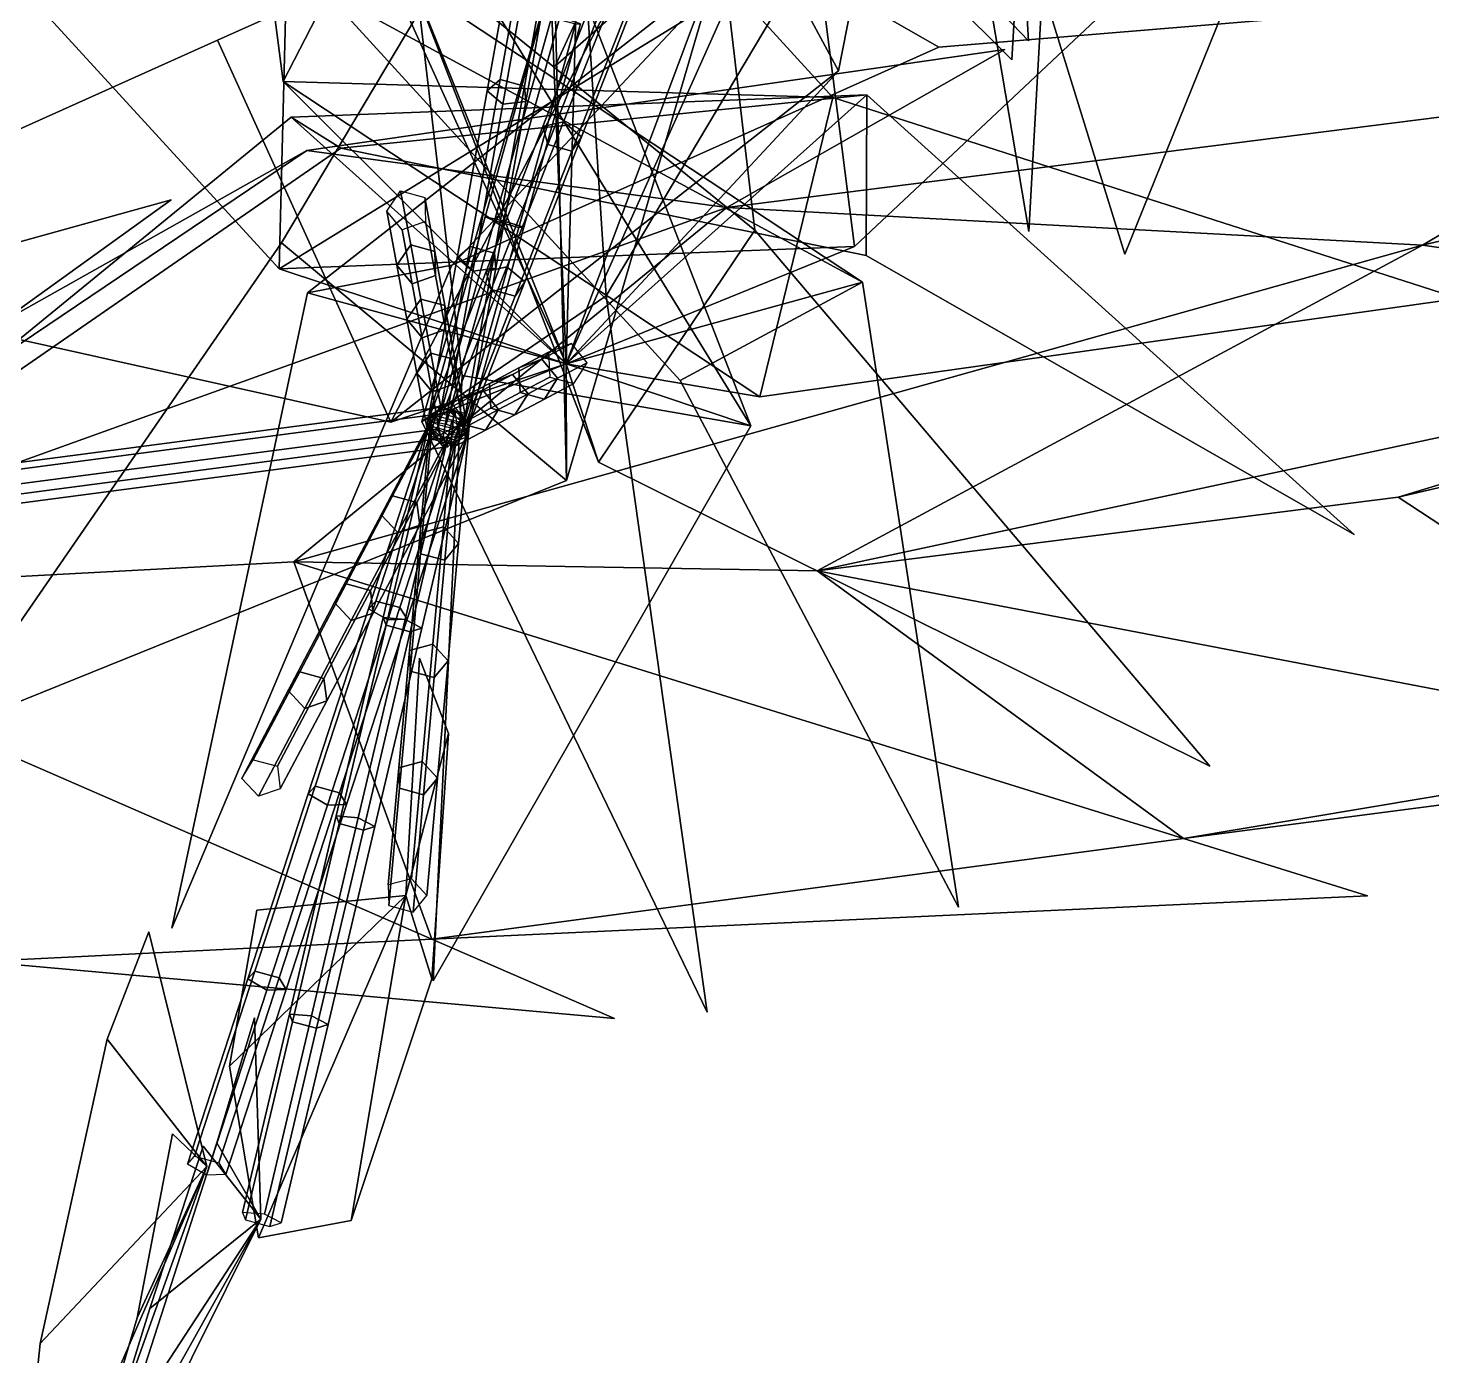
# Model space of a CAD drawing. Header units: metres. Extents: x -317 to 277, y -489 to 236.
# Drawn here: x 184.6 to 236.7, y -73 to -23.7 of the extents above; entities that cross this region are included whole.
import ezdxf

# ---------------------------------------------------------------- set-up
doc = ezdxf.new("R2010")
doc.units = ezdxf.units.M

msp = doc.modelspace()

# ---------------------------------------------------------------- linework, layer by layer
at = {"layer": 'Newplan_1Pdcel', "color": 3}
for points in [[(201.6718, -26.07652, 459.3385), (202.7849, -19.8846, 454.6295), (203.2685, -19.4673, 455.2925), (202.1554, -25.6591, 460.0015)], [(202.1554, -25.6591, 460.0015), (203.2685, -19.4673, 455.2925), (204.1659, -19.711, 455.1841), (203.0528, -25.9029, 459.8931)], [(203.0528, -25.9029, 459.8931), (204.1659, -19.711, 455.1841), (204.2154, -20.2732, 454.4566), (203.1023, -26.4651, 459.1656)], [(202.2537, -26.5717, 458.8248), (203.3668, -20.3798, 454.1158), (202.7849, -19.8846, 454.6295), (201.6718, -26.07652, 459.3385)], [(203.1023, -26.4651, 459.1656), (204.2154, -20.2732, 454.4566), (203.3668, -20.3798, 454.1158), (202.2537, -26.5717, 458.8248)], [(204.5079, -27.2241, 478.9514), (206.6128, -21.8452, 484.2797), (205.8451, -22.01818, 484.7576), (203.7402, -27.397, 479.4293)], [(205.1707, -27.7856, 479.2565), (207.2756, -22.4067, 484.5848), (206.6128, -21.8452, 484.2797), (204.5079, -27.2241, 478.9514)], [(203.7402, -27.397, 479.4293), (205.8451, -22.01818, 484.7576), (206.0262, -22.6882, 485.3625), (203.9214, -28.06713, 480.0342)], [(203.9214, -28.06713, 480.0342), (206.0262, -22.6882, 485.3625), (206.9236, -22.932, 485.254), (204.8188, -28.3109, 479.9258)], [(204.8188, -28.3109, 479.9258), (206.9236, -22.932, 485.254), (207.2756, -22.4067, 484.5848), (205.1707, -27.7856, 479.2565)], [(202.2594, -30.8919, 468.5867), (204.3715, -23.3393, 469.0869), (203.7074, -23.1947, 469.7079), (201.5953, -30.7473, 469.2077)], [(201.5953, -30.7473, 469.2077), (203.7074, -23.1947, 469.7079), (204.057, -23.348, 470.5457), (201.9449, -30.9006, 470.0455)], [(201.9449, -30.9006, 470.0455), (204.057, -23.348, 470.5457), (204.9544, -23.5918, 470.4373), (202.8424, -31.1444, 469.937)], [(203.0258, -31.1359, 469.0349), (205.1378, -23.5833, 469.5351), (204.3715, -23.3393, 469.0869), (202.2594, -30.8919, 468.5867)], [(202.8424, -31.1444, 469.937), (204.9544, -23.5918, 470.4373), (205.1378, -23.5833, 469.5351), (203.0258, -31.1359, 469.0349)], [(200.5587, -32.2683, 464.0475), (201.6718, -26.07652, 459.3385), (202.1554, -25.6591, 460.0015), (201.0423, -31.851, 464.7105)], [(201.0423, -31.851, 464.7105), (202.1554, -25.6591, 460.0015), (203.0528, -25.9029, 459.8931), (201.9397, -32.09483, 464.6021)], [(201.9397, -32.09483, 464.6021), (203.0528, -25.9029, 459.8931), (203.1023, -26.4651, 459.1656), (201.9892, -32.6569, 463.8747)], [(201.1406, -32.7636, 463.5338), (202.2537, -26.5717, 458.8248), (201.6718, -26.07652, 459.3385), (200.5587, -32.2683, 464.0475)], [(201.9892, -32.6569, 463.8747), (203.1023, -26.4651, 459.1656), (202.2537, -26.5717, 458.8248), (201.1406, -32.7636, 463.5338)], [(202.4031, -32.603, 473.6232), (204.5079, -27.2241, 478.9514), (203.7402, -27.397, 479.4293), (201.6354, -32.7759, 474.1011)], [(201.6354, -32.7759, 474.1011), (203.7402, -27.397, 479.4293), (203.9214, -28.06713, 480.0342), (201.8165, -33.446, 474.706)], [(203.0659, -33.1645, 473.9283), (205.1707, -27.7856, 479.2565), (204.5079, -27.2241, 478.9514), (202.4031, -32.603, 473.6232)], [(201.8165, -33.446, 474.706), (203.9214, -28.06713, 480.0342), (204.8188, -28.3109, 479.9258), (202.714, -33.6898, 474.5975)], [(202.714, -33.6898, 474.5975), (204.8188, -28.3109, 479.9258), (205.1707, -27.7856, 479.2565), (203.0659, -33.1645, 473.9283)], [(198.3204, -32.5383, 446.1269), (197.9481, -30.5336, 438.5377), (198.4613, -29.7887, 438.7093), (198.8336, -31.7934, 446.2985)], [(198.8336, -31.7934, 446.2985), (198.4613, -29.7887, 438.7093), (199.3587, -30.03256, 438.6009), (199.731, -32.0372, 446.1901)], [(199.731, -32.0372, 446.1901), (199.3587, -30.03256, 438.6009), (199.3786, -30.9222, 438.3649), (199.7509, -32.9269, 445.9541)], [(198.8841, -33.2348, 445.9153), (198.5118, -31.2302, 438.3261), (197.9481, -30.5336, 438.5377), (198.3204, -32.5383, 446.1269)], [(199.7509, -32.9269, 445.9541), (199.3786, -30.9222, 438.3649), (198.5118, -31.2302, 438.3261), (198.8841, -33.2348, 445.9153)], [(200.1474, -38.4445, 468.0864), (202.2594, -30.8919, 468.5867), (201.5953, -30.7473, 469.2077), (199.4832, -38.3, 468.7074)], [(199.4832, -38.3, 468.7074), (201.5953, -30.7473, 469.2077), (201.9449, -30.9006, 470.0455), (199.8329, -38.4532, 469.5452)], [(199.8329, -38.4532, 469.5452), (201.9449, -30.9006, 470.0455), (202.8424, -31.1444, 469.937), (200.7303, -38.697, 469.4368)], [(200.9137, -38.6885, 468.5346), (203.0258, -31.1359, 469.0349), (202.2594, -30.8919, 468.5867), (200.1474, -38.4445, 468.0864)], [(200.7303, -38.697, 469.4368), (202.8424, -31.1444, 469.937), (203.0258, -31.1359, 469.0349), (200.9137, -38.6885, 468.5346)], [(198.6927, -34.5429, 453.7161), (198.3204, -32.5383, 446.1269), (198.8336, -31.7934, 446.2985), (199.2059, -33.798, 453.8877)], [(199.2059, -33.798, 453.8877), (198.8336, -31.7934, 446.2985), (199.731, -32.0372, 446.1901), (200.1033, -34.04185, 453.7793)], [(199.4456, -38.4602, 468.7565), (200.5587, -32.2683, 464.0475), (201.0423, -31.851, 464.7105), (199.9292, -38.04292, 469.4196)], [(200.0275, -38.9554, 468.2429), (201.1406, -32.7636, 463.5338), (200.5587, -32.2683, 464.0475), (199.4456, -38.4602, 468.7565)], [(200.1033, -34.04185, 453.7793), (199.731, -32.0372, 446.1901), (199.7509, -32.9269, 445.9541), (200.1232, -34.9315, 453.5433)], [(199.9292, -38.04292, 469.4196), (201.0423, -31.851, 464.7105), (201.9397, -32.09483, 464.6021), (200.8266, -38.2866, 469.3111)], [(200.8266, -38.2866, 469.3111), (201.9397, -32.09483, 464.6021), (201.9892, -32.6569, 463.8747), (200.8761, -38.8488, 468.5837)], [(199.2564, -35.2394, 453.5045), (198.8841, -33.2348, 445.9153), (198.3204, -32.5383, 446.1269), (198.6927, -34.5429, 453.7161)], [(200.2983, -37.9819, 468.295), (202.4031, -32.603, 473.6232), (201.6354, -32.7759, 474.1011), (199.5306, -38.1548, 468.7728)], [(199.5306, -38.1548, 468.7728), (201.6354, -32.7759, 474.1011), (201.8165, -33.446, 474.706), (199.7117, -38.8249, 469.3777)], [(200.8761, -38.8488, 468.5837), (201.9892, -32.6569, 463.8747), (201.1406, -32.7636, 463.5338), (200.0275, -38.9554, 468.2429)], [(200.961, -38.5434, 468.6), (203.0659, -33.1645, 473.9283), (202.4031, -32.603, 473.6232), (200.2983, -37.9819, 468.295)], [(200.1232, -34.9315, 453.5433), (199.7509, -32.9269, 445.9541), (198.8841, -33.2348, 445.9153), (199.2564, -35.2394, 453.5045)], [(200.6091, -39.06869, 469.2693), (202.714, -33.6898, 474.5975), (203.0659, -33.1645, 473.9283), (200.961, -38.5434, 468.6)], [(199.065, -36.5476, 461.3053), (198.6927, -34.5429, 453.7161), (199.2059, -33.798, 453.8877), (199.5782, -35.8027, 461.4769)], [(199.5782, -35.8027, 461.4769), (199.2059, -33.798, 453.8877), (200.1033, -34.04185, 453.7793), (200.4756, -36.04649, 461.3685)], [(199.7117, -38.8249, 469.3777), (201.8165, -33.446, 474.706), (202.714, -33.6898, 474.5975), (200.6091, -39.06869, 469.2693)], [(200.4756, -36.04649, 461.3685), (200.1033, -34.04185, 453.7793), (200.1232, -34.9315, 453.5433), (200.4955, -36.9361, 461.1325)], [(199.6287, -37.2441, 461.0937), (199.2564, -35.2394, 453.5045), (198.6927, -34.5429, 453.7161), (199.065, -36.5476, 461.3053)], [(200.4955, -36.9361, 461.1325), (200.1232, -34.9315, 453.5433), (199.2564, -35.2394, 453.5045), (199.6287, -37.2441, 461.0937)], [(199.4373, -38.5522, 468.8945), (199.065, -36.5476, 461.3053), (199.5782, -35.8027, 461.4769), (199.9505, -37.8073, 469.0661)], [(199.9505, -37.8073, 469.0661), (199.5782, -35.8027, 461.4769), (200.4756, -36.04649, 461.3685), (200.8479, -38.05113, 468.9577)], [(203.7006, -36.02715, 492.0622), (204.7951, -35.4493, 499.8225), (203.9457, -35.7743, 499.9665), (202.8513, -36.352, 492.2062)], [(202.8513, -36.352, 492.2062), (203.9457, -35.7743, 499.9665), (203.994, -36.6916, 500.028), (202.8996, -37.2694, 492.2677)], [(204.2817, -36.7406, 492.0334), (205.3762, -36.1628, 499.7936), (204.7951, -35.4493, 499.8225), (203.7006, -36.02715, 492.0622)], [(200.8479, -38.05113, 468.9577), (200.4756, -36.04649, 461.3685), (200.4955, -36.9361, 461.1325), (200.8678, -38.9408, 468.7217)], [(202.6061, -36.6049, 484.302), (203.7006, -36.02715, 492.0622), (202.8513, -36.352, 492.2062), (201.7568, -36.9298, 484.446)], [(201.7568, -36.9298, 484.446), (202.8513, -36.352, 492.2062), (202.8996, -37.2694, 492.2677), (201.8051, -37.8472, 484.5074)], [(203.1873, -37.3184, 484.2731), (204.2817, -36.7406, 492.0334), (203.7006, -36.02715, 492.0622), (202.6061, -36.6049, 484.302)], [(203.797, -37.5132, 492.1593), (204.8915, -36.9354, 499.9195), (205.3762, -36.1628, 499.7936), (204.2817, -36.7406, 492.0334)], [(200.001, -39.2487, 468.6829), (199.6287, -37.2441, 461.0937), (199.065, -36.5476, 461.3053), (199.4373, -38.5522, 468.8945)], [(200.8678, -38.9408, 468.7217), (200.4955, -36.9361, 461.1325), (199.6287, -37.2441, 461.0937), (200.001, -39.2487, 468.6829)], [(201.5117, -37.1827, 476.5417), (202.6061, -36.6049, 484.302), (201.7568, -36.9298, 484.446), (200.6623, -37.5076, 476.6857)], [(200.6623, -37.5076, 476.6857), (201.7568, -36.9298, 484.446), (201.8051, -37.8472, 484.5074), (200.7106, -38.4249, 476.7472)], [(202.0928, -37.8962, 476.5129), (203.1873, -37.3184, 484.2731), (202.6061, -36.6049, 484.302), (201.5117, -37.1827, 476.5417)], [(202.7025, -38.09098, 484.399), (203.797, -37.5132, 492.1593), (204.2817, -36.7406, 492.0334), (203.1873, -37.3184, 484.2731)], [(202.8996, -37.2694, 492.2677), (203.994, -36.6916, 500.028), (204.8915, -36.9354, 499.9195), (203.797, -37.5132, 492.1593)], [(200.4172, -37.7604, 468.7815), (201.5117, -37.1827, 476.5417), (200.6623, -37.5076, 476.6857), (199.5679, -38.08541, 468.9254)], [(200.9983, -38.4739, 468.7526), (202.0928, -37.8962, 476.5129), (201.5117, -37.1827, 476.5417), (200.4172, -37.7604, 468.7815)], [(201.6081, -38.6687, 476.6388), (202.7025, -38.09098, 484.399), (203.1873, -37.3184, 484.2731), (202.0928, -37.8962, 476.5129)], [(201.8051, -37.8472, 484.5074), (202.8996, -37.2694, 492.2677), (203.797, -37.5132, 492.1593), (202.7025, -38.09098, 484.399)], [(199.4618, -38.5376, 469.0639), (197.7375, -41.7993, 462.1255), (198.1636, -41.1066, 461.694), (199.8879, -37.8448, 468.6324)], [(199.8879, -37.8448, 468.6324), (198.1636, -41.1066, 461.694), (199.061, -41.3504, 461.5856), (200.7853, -38.08867, 468.524)], [(200.4423, -37.8955, 469.2928), (200.0489, -42.2482, 475.8237), (199.1824, -42.4804, 475.6167), (199.5757, -38.1277, 469.0858)], [(199.5679, -38.08541, 468.9254), (200.6623, -37.5076, 476.6857), (200.7106, -38.4249, 476.7472), (199.6162, -39.00276, 468.9869)], [(201.0062, -38.5163, 468.913), (200.6128, -42.869, 475.4439), (200.0489, -42.2482, 475.8237), (200.4423, -37.8955, 469.2928)], [(200.5136, -39.2465, 468.8785), (201.6081, -38.6687, 476.6388), (202.0928, -37.8962, 476.5129), (200.9983, -38.4739, 468.7526)], [(200.7106, -38.4249, 476.7472), (201.8051, -37.8472, 484.5074), (202.7025, -38.09098, 484.399), (201.6081, -38.6687, 476.6388)], [(199.5063, -38.4239, 469.1765), (197.2669, -45.2911, 466.0814), (197.5346, -45.00317, 465.2488), (199.774, -38.1359, 468.344)], [(200.2207, -38.8396, 469.5819), (197.9814, -45.7068, 466.4867), (197.2669, -45.2911, 466.0814), (199.5063, -38.4239, 469.1765)], [(199.774, -38.1359, 468.344), (197.5346, -45.00317, 465.2488), (198.432, -45.2469, 465.1404), (200.6714, -38.3797, 468.2356)], [(200.0789, -39.202, 469.2229), (198.3547, -42.4637, 462.2845), (197.7375, -41.7993, 462.1255), (199.4618, -38.5376, 469.0639)], [(200.3631, -38.3307, 469.6156), (198.6252, -45.6858, 471.7688), (197.813, -45.6193, 471.3403), (199.5509, -38.2642, 469.1871)], [(199.5509, -38.2642, 469.1871), (197.813, -45.6193, 471.3403), (197.9218, -45.8997, 470.4701), (199.6597, -38.5447, 468.317)], [(200.6714, -38.3797, 468.2356), (198.432, -45.2469, 465.1404), (198.6973, -45.6796, 465.9085), (200.9367, -38.8124, 469.0037)], [(200.9814, -38.6528, 469.0143), (199.2435, -46.00793, 471.1674), (198.6252, -45.6858, 471.7688), (200.3631, -38.3307, 469.6156)], [(200.7853, -38.08867, 468.524), (199.061, -41.3504, 461.5856), (199.168, -42.1879, 461.9527), (200.8922, -38.9261, 468.8911)], [(199.5757, -38.1277, 469.0858), (199.1824, -42.4804, 475.6167), (199.2027, -43.2469, 475.1071), (199.596, -38.8942, 468.5762)], [(199.6162, -39.00276, 468.9869), (200.7106, -38.4249, 476.7472), (201.6081, -38.6687, 476.6388), (200.5136, -39.2465, 468.8785)], [(200.4935, -39.138, 468.4678), (200.1001, -43.4907, 474.9987), (200.6128, -42.869, 475.4439), (201.0062, -38.5163, 468.913)], [(199.6597, -38.5447, 468.317), (197.9218, -45.8997, 470.4701), (198.8192, -46.1435, 470.3617), (200.5571, -38.7885, 468.2085)], [(200.9367, -38.8124, 469.0037), (198.6973, -45.6796, 465.9085), (197.9814, -45.7068, 466.4867), (200.2207, -38.8396, 469.5819)], [(200.8922, -38.9261, 468.8911), (199.168, -42.1879, 461.9527), (198.3547, -42.4637, 462.2845), (200.0789, -39.202, 469.2229)], [(200.5571, -38.7885, 468.2085), (198.8192, -46.1435, 470.3617), (199.2435, -46.00793, 471.1674), (200.9814, -38.6528, 469.0143)], [(199.596, -38.8942, 468.5762), (199.2027, -43.2469, 475.1071), (200.1001, -43.4907, 474.9987), (200.4935, -39.138, 468.4678)], [(197.7375, -41.7993, 462.1255), (196.0132, -45.06109, 455.1871), (196.4394, -44.3683, 454.7556), (198.1636, -41.1066, 461.694)], [(198.1636, -41.1066, 461.694), (196.4394, -44.3683, 454.7556), (197.3368, -44.6121, 454.6472), (199.061, -41.3504, 461.5856)], [(199.061, -41.3504, 461.5856), (197.3368, -44.6121, 454.6472), (197.4437, -45.4496, 455.0143), (199.168, -42.1879, 461.9527)], [(198.3547, -42.4637, 462.2845), (196.6304, -45.7255, 455.3461), (196.0132, -45.06109, 455.1871), (197.7375, -41.7993, 462.1255)], [(199.168, -42.1879, 461.9527), (197.4437, -45.4496, 455.0143), (196.6304, -45.7255, 455.3461), (198.3547, -42.4637, 462.2845)], [(200.0489, -42.2482, 475.8237), (199.6555, -46.6009, 482.3546), (198.789, -46.8331, 482.1476), (199.1824, -42.4804, 475.6167)], [(199.1824, -42.4804, 475.6167), (198.789, -46.8331, 482.1476), (198.8093, -47.5996, 481.638), (199.2027, -43.2469, 475.1071)], [(200.6128, -42.869, 475.4439), (200.2194, -47.2217, 481.9748), (199.6555, -46.6009, 482.3546), (200.0489, -42.2482, 475.8237)], [(200.1001, -43.4907, 474.9987), (199.7067, -47.8434, 481.5296), (200.2194, -47.2217, 481.9748), (200.6128, -42.869, 475.4439)], [(199.2027, -43.2469, 475.1071), (198.8093, -47.5996, 481.638), (199.7067, -47.8434, 481.5296), (200.1001, -43.4907, 474.9987)], [(196.0132, -45.06109, 455.1871), (194.289, -48.3228, 448.2487), (194.7151, -47.6301, 447.8172), (196.4394, -44.3683, 454.7556)], [(196.4394, -44.3683, 454.7556), (194.7151, -47.6301, 447.8172), (195.6125, -47.8739, 447.7088), (197.3368, -44.6121, 454.6472)], [(197.3368, -44.6121, 454.6472), (195.6125, -47.8739, 447.7088), (195.7195, -48.7114, 448.076), (197.4437, -45.4496, 455.0143)], [(196.6304, -45.7255, 455.3461), (194.9061, -48.9872, 448.4077), (194.289, -48.3228, 448.2487), (196.0132, -45.06109, 455.1871)], [(197.2669, -45.2911, 466.0814), (195.0275, -52.1582, 462.9862), (195.2952, -51.8703, 462.1537), (197.5346, -45.00317, 465.2488)], [(197.9814, -45.7068, 466.4867), (195.742, -52.5739, 463.3915), (195.0275, -52.1582, 462.9862), (197.2669, -45.2911, 466.0814)], [(197.5346, -45.00317, 465.2488), (195.2952, -51.8703, 462.1537), (196.1927, -52.1141, 462.0452), (198.432, -45.2469, 465.1404)], [(198.432, -45.2469, 465.1404), (196.1927, -52.1141, 462.0452), (196.458, -52.5468, 462.8134), (198.6973, -45.6796, 465.9085)], [(197.4437, -45.4496, 455.0143), (195.7195, -48.7114, 448.076), (194.9061, -48.9872, 448.4077), (196.6304, -45.7255, 455.3461)], [(198.6973, -45.6796, 465.9085), (196.458, -52.5468, 462.8134), (195.742, -52.5739, 463.3915), (197.9814, -45.7068, 466.4867)], [(198.6252, -45.6858, 471.7688), (196.8874, -53.04087, 473.922), (196.0752, -52.9744, 473.4934), (197.813, -45.6193, 471.3403)], [(197.813, -45.6193, 471.3403), (196.0752, -52.9744, 473.4934), (196.184, -53.2548, 472.6233), (197.9218, -45.8997, 470.4701)], [(199.2435, -46.00793, 471.1674), (197.5057, -53.3629, 473.3206), (196.8874, -53.04087, 473.922), (198.6252, -45.6858, 471.7688)], [(197.9218, -45.8997, 470.4701), (196.184, -53.2548, 472.6233), (197.0814, -53.4986, 472.5149), (198.8192, -46.1435, 470.3617)], [(198.8192, -46.1435, 470.3617), (197.0814, -53.4986, 472.5149), (197.5057, -53.3629, 473.3206), (199.2435, -46.00793, 471.1674)], [(199.6555, -46.6009, 482.3546), (199.2621, -50.9536, 488.8855), (198.3956, -51.1858, 488.6785), (198.789, -46.8331, 482.1476)], [(198.789, -46.8331, 482.1476), (198.3956, -51.1858, 488.6785), (198.4159, -51.9523, 488.1689), (198.8093, -47.5996, 481.638)], [(200.2194, -47.2217, 481.9748), (199.826, -51.5744, 488.5057), (199.2621, -50.9536, 488.8855), (199.6555, -46.6009, 482.3546)], [(199.7067, -47.8434, 481.5296), (199.3133, -52.1961, 488.0605), (199.826, -51.5744, 488.5057), (200.2194, -47.2217, 481.9748)], [(194.289, -48.3228, 448.2487), (192.5647, -51.5845, 441.3104), (192.9908, -50.8918, 440.8788), (194.7151, -47.6301, 447.8172)], [(194.7151, -47.6301, 447.8172), (192.9908, -50.8918, 440.8788), (193.8883, -51.1356, 440.7704), (195.6125, -47.8739, 447.7088)], [(195.6125, -47.8739, 447.7088), (193.8883, -51.1356, 440.7704), (193.9952, -51.9731, 441.1376), (195.7195, -48.7114, 448.076)], [(198.8093, -47.5996, 481.638), (198.4159, -51.9523, 488.1689), (199.3133, -52.1961, 488.0605), (199.7067, -47.8434, 481.5296)], [(194.9061, -48.9872, 448.4077), (193.1819, -52.249, 441.4694), (192.5647, -51.5845, 441.3104), (194.289, -48.3228, 448.2487)], [(195.7195, -48.7114, 448.076), (193.9952, -51.9731, 441.1376), (193.1819, -52.249, 441.4694), (194.9061, -48.9872, 448.4077)], [(199.2621, -50.9536, 488.8855), (198.8687, -55.3063, 495.4164), (198.0022, -55.5385, 495.2094), (198.3956, -51.1858, 488.6785)], [(199.826, -51.5744, 488.5057), (199.4326, -55.9271, 495.0366), (198.8687, -55.3063, 495.4164), (199.2621, -50.9536, 488.8855)], [(198.3956, -51.1858, 488.6785), (198.0022, -55.5385, 495.2094), (198.0225, -56.305, 494.6998), (198.4159, -51.9523, 488.1689)], [(195.0275, -52.1582, 462.9862), (192.7882, -59.02546, 459.891), (193.0559, -58.7375, 459.0585), (195.2952, -51.8703, 462.1537)], [(195.2952, -51.8703, 462.1537), (193.0559, -58.7375, 459.0585), (193.9533, -58.9813, 458.95), (196.1927, -52.1141, 462.0452)], [(198.4159, -51.9523, 488.1689), (198.0225, -56.305, 494.6998), (198.9199, -56.5488, 494.5913), (199.3133, -52.1961, 488.0605)], [(199.3133, -52.1961, 488.0605), (198.9199, -56.5488, 494.5913), (199.4326, -55.9271, 495.0366), (199.826, -51.5744, 488.5057)], [(195.742, -52.5739, 463.3915), (193.5027, -59.4411, 460.2964), (192.7882, -59.02546, 459.891), (195.0275, -52.1582, 462.9862)], [(196.458, -52.5468, 462.8134), (194.2186, -59.414, 459.7182), (193.5027, -59.4411, 460.2964), (195.742, -52.5739, 463.3915)], [(196.1927, -52.1141, 462.0452), (193.9533, -58.9813, 458.95), (194.2186, -59.414, 459.7182), (196.458, -52.5468, 462.8134)], [(196.8874, -53.04087, 473.922), (195.1495, -60.3959, 476.0751), (194.3374, -60.3294, 475.6466), (196.0752, -52.9744, 473.4934)], [(196.0752, -52.9744, 473.4934), (194.3374, -60.3294, 475.6466), (194.4462, -60.6099, 474.7765), (196.184, -53.2548, 472.6233)], [(197.5057, -53.3629, 473.3206), (195.7678, -60.718, 475.4738), (195.1495, -60.3959, 476.0751), (196.8874, -53.04087, 473.922)], [(196.184, -53.2548, 472.6233), (194.4462, -60.6099, 474.7765), (195.3436, -60.8536, 474.668), (197.0814, -53.4986, 472.5149)], [(197.0814, -53.4986, 472.5149), (195.3436, -60.8536, 474.668), (195.7678, -60.718, 475.4738), (197.5057, -53.3629, 473.3206)], [(192.7882, -59.02546, 459.891), (190.5488, -65.8926, 456.7958), (190.8165, -65.6047, 455.9633), (193.0559, -58.7375, 459.0585)], [(193.0559, -58.7375, 459.0585), (190.8165, -65.6047, 455.9633), (191.7139, -65.8485, 455.8549), (193.9533, -58.9813, 458.95)], [(193.5027, -59.4411, 460.2964), (191.2633, -66.3083, 457.2012), (190.5488, -65.8926, 456.7958), (192.7882, -59.02546, 459.891)], [(193.9533, -58.9813, 458.95), (191.7139, -65.8485, 455.8549), (191.9792, -66.2812, 456.623), (194.2186, -59.414, 459.7182)], [(194.2186, -59.414, 459.7182), (191.9792, -66.2812, 456.623), (191.2633, -66.3083, 457.2012), (193.5027, -59.4411, 460.2964)], [(195.1495, -60.3959, 476.0751), (193.4117, -67.7509, 478.2283), (192.5995, -67.6845, 477.7998), (194.3374, -60.3294, 475.6466)], [(194.3374, -60.3294, 475.6466), (192.5995, -67.6845, 477.7998), (192.7083, -67.9649, 476.9296), (194.4462, -60.6099, 474.7765)], [(195.7678, -60.718, 475.4738), (194.03, -68.07312, 477.627), (193.4117, -67.7509, 478.2283), (195.1495, -60.3959, 476.0751)], [(194.4462, -60.6099, 474.7765), (192.7083, -67.9649, 476.9296), (193.6057, -68.2087, 476.8212), (195.3436, -60.8536, 474.668)], [(195.3436, -60.8536, 474.668), (193.6057, -68.2087, 476.8212), (194.03, -68.07312, 477.627), (195.7678, -60.718, 475.4738)]]:
    msp.add_3dface(points, dxfattribs=at)
at = {"layer": 'Newplan_1Pdncle', "color": 3}
for points in [[(180.3405, -40.3861, 456.31), (199.9771, -37.8074, 469.0981), (199.8068, -38.6236, 469.5241), (180.1703, -41.2022, 456.736)], [(180.8498, -40.5629, 455.5637), (200.4863, -37.9842, 468.3518), (199.9771, -37.8074, 469.0981), (180.3405, -40.3861, 456.31)], [(180.996, -41.4709, 455.5223), (200.6325, -38.8923, 468.3104), (200.4863, -37.9842, 468.3518), (180.8498, -40.5629, 455.5637)], [(180.1703, -41.2022, 456.736), (199.8068, -38.6236, 469.5241), (200.215, -39.2851, 469.0308), (180.5785, -41.8638, 456.2426)], [(180.5785, -41.8638, 456.2426), (200.215, -39.2851, 469.0308), (200.6325, -38.8923, 468.3104), (180.996, -41.4709, 455.5223)]]:
    msp.add_3dface(points, dxfattribs=at)
at = {"layer": 'Newplan_1Petal1', "color": 3}
for points in [[(221.1429, -24.9211, 389.1592), (222.771, 3.2547, 382.9153), (202.3907, -6.2631, 387.0195)], [(221.1429, -24.9211, 389.1592), (202.3907, -6.2631, 387.0195), (222.771, 3.2547, 382.9153)], [(244.7307, -27.2687, 519.5786), (242.7086, 1.1482, 524.4678), (225.0014, -10.04106, 515.3001)], [(244.7307, -27.2687, 519.5786), (225.0014, -10.04106, 515.3001), (242.7086, 1.1482, 524.4678)], [(201.2641, -11.8311, 546.2627), (190.6712, 0.7524, 528.0266), (194.1071, -25.7291, 527.1475)], [(201.2641, -11.8311, 546.2627), (194.1071, -25.7291, 527.1475), (190.6712, 0.7524, 528.0266)], [(219.8321, 0.6935, 525.9573), (209.7333, -16.1182, 547.1917), (214.7078, -25.3307, 526.8649)], [(219.8321, 0.6935, 525.9573), (214.7078, -25.3307, 526.8649), (209.7333, -16.1182, 547.1917)], [(220.3913, -1.09793, 398.5253), (221.7515, -24.2144, 390.3467), (204.6286, -6.3567, 380.2592)], [(220.3913, -1.09793, 398.5253), (204.6286, -6.3567, 380.2592), (221.7515, -24.2144, 390.3467)], [(225.3337, -32.1283, 532.1877), (236.1665, -5.3297, 532.2722), (218.5997, -10.3869, 518.5382)], [(225.3337, -32.1283, 532.1877), (218.5997, -10.3869, 518.5382), (236.1665, -5.3297, 532.2722)], [(204.1913, -25.163, 536.9312), (225.8668, -6.05176, 537.6036), (212.4457, -7.2896, 519.1337)], [(204.1913, -25.163, 536.9312), (212.4457, -7.2896, 519.1337), (225.8668, -6.05176, 537.6036)], [(217.8144, -7.9329, 541.0486), (221.7688, -31.2991, 534.607), (222.8907, -11.1494, 517.0975)], [(217.8144, -7.9329, 541.0486), (222.8907, -11.1494, 517.0975), (221.7688, -31.2991, 534.607)], [(231.9457, -11.1706, 536.8374), (242.3642, -28.5999, 523.0249), (228.3154, -8.4227, 512.5673)], [(231.9457, -11.1706, 536.8374), (228.3154, -8.4227, 512.5673), (242.3642, -28.5999, 523.0249)], [(194.1071, -25.7291, 527.1475), (214.4991, -26.3234, 549.6065), (201.2641, -11.8311, 546.2627)], [(194.1071, -25.7291, 527.1475), (201.2641, -11.8311, 546.2627), (214.4991, -26.3234, 549.6065)], [(198.2593, -20.3965, 525.8255), (211.6058, -31.2491, 550.8192), (209.3484, -12.00764, 546.2319)], [(198.2593, -20.3965, 525.8255), (209.3484, -12.00764, 546.2319), (211.6058, -31.2491, 550.8192)], [(194.3589, -16.4645, 547.4413), (175.9937, -13.08163, 531.4917), (193.9545, -32.681, 528.8234)], [(194.3589, -16.4645, 547.4413), (193.9545, -32.681, 528.8234), (175.9937, -13.08163, 531.4917)], [(234.6288, -13.6812, 529.2856), (213.8483, -20.459, 548.1999), (215.3062, -31.854, 528.4307)], [(234.6288, -13.6812, 529.2856), (215.3062, -31.854, 528.4307), (213.8483, -20.459, 548.1999)], [(204.6105, -40.5332, 530.6181), (204.0092, -14.9823, 546.97), (194.0399, -31.7094, 551.1161)], [(204.6105, -40.5332, 530.6181), (194.0399, -31.7094, 551.1161), (204.0092, -14.9823, 546.97)], [(210.4574, -20.561, 525.7546), (204.0092, -14.9823, 546.97), (204.6105, -40.5332, 530.6181)], [(210.4574, -20.561, 525.7546), (204.6105, -40.5332, 530.6181), (204.0092, -14.9823, 546.97)], [(198.0917, -38.3621, 530.1542), (209.7333, -16.1182, 547.1917), (191.6602, -24.1912, 549.3268)], [(198.0917, -38.3621, 530.1542), (191.6602, -24.1912, 549.3268), (209.7333, -16.1182, 547.1917)], [(214.7078, -25.3307, 526.8649), (209.7333, -16.1182, 547.1917), (198.0917, -38.3621, 530.1542)], [(214.7078, -25.3307, 526.8649), (198.0917, -38.3621, 530.1542), (209.7333, -16.1182, 547.1917)], [(193.9545, -32.681, 528.8234), (213.8483, -20.459, 548.1999), (194.3589, -16.4645, 547.4413)], [(193.9545, -32.681, 528.8234), (194.3589, -16.4645, 547.4413), (213.8483, -20.459, 548.1999)], [(205.0971, -18.3707, 525.2756), (206.0838, -33.6775, 551.4541), (216.0536, -16.9383, 547.3588)], [(205.0971, -18.3707, 525.2756), (216.0536, -16.9383, 547.3588), (206.0838, -33.6775, 551.4541)], [(211.4483, -38.5074, 530.0682), (198.4873, -17.4108, 547.6049), (200.7451, -36.64, 552.243)], [(211.4483, -38.5074, 530.0682), (200.7451, -36.64, 552.243), (198.4873, -17.4108, 547.6049)], [(203.9, -19.05404, 525.451), (198.4873, -17.4108, 547.6049), (211.4483, -38.5074, 530.0682)], [(203.9, -19.05404, 525.451), (211.4483, -38.5074, 530.0682), (198.4873, -17.4108, 547.6049)], [(199.2502, -38.3429, 530.1392), (205.0971, -18.3707, 525.2756), (204.5997, -36.2058, 499.9064)], [(199.2502, -38.3429, 530.1392), (204.5997, -36.2058, 499.9064), (205.0971, -18.3707, 525.2756)], [(199.2502, -38.3429, 530.1392), (206.0838, -33.6775, 551.4541), (205.0971, -18.3707, 525.2756)], [(199.2502, -38.3429, 530.1392), (205.0971, -18.3707, 525.2756), (206.0838, -33.6775, 551.4541)], [(203.9, -19.05404, 525.451), (211.4483, -38.5074, 530.0682), (204.5997, -36.2058, 499.9064)], [(203.9, -19.05404, 525.451), (204.5997, -36.2058, 499.9064), (211.4483, -38.5074, 530.0682)], [(215.3062, -31.854, 528.4307), (213.8483, -20.459, 548.1999), (193.9545, -32.681, 528.8234)], [(215.3062, -31.854, 528.4307), (193.9545, -32.681, 528.8234), (213.8483, -20.459, 548.1999)], [(194.9998, -33.5732, 529.0288), (211.6159, -20.5418, 525.7394), (204.5997, -36.2058, 499.9064)], [(194.9998, -33.5732, 529.0288), (204.5997, -36.2058, 499.9064), (211.6159, -20.5418, 525.7394)], [(194.9998, -33.5732, 529.0288), (200.3597, -32.5417, 551.2324), (211.6159, -20.5418, 525.7394)], [(194.9998, -33.5732, 529.0288), (211.6159, -20.5418, 525.7394), (200.3597, -32.5417, 551.2324)], [(205.8076, -39.8499, 530.4427), (198.2593, -20.3965, 525.8255), (204.5997, -36.2058, 499.9064)], [(205.8076, -39.8499, 530.4427), (204.5997, -36.2058, 499.9064), (198.2593, -20.3965, 525.8255)], [(205.8076, -39.8499, 530.4427), (211.6058, -31.2491, 550.8192), (198.2593, -20.3965, 525.8255)], [(205.8076, -39.8499, 530.4427), (198.2593, -20.3965, 525.8255), (211.6058, -31.2491, 550.8192)], [(211.6159, -20.5418, 525.7394), (200.3597, -32.5417, 551.2324), (218.4333, -24.4564, 549.1481)], [(211.6159, -20.5418, 525.7394), (218.4333, -24.4564, 549.1481), (200.3597, -32.5417, 551.2324)], [(210.4574, -20.561, 525.7546), (204.6105, -40.5332, 530.6181), (204.5997, -36.2058, 499.9064)], [(210.4574, -20.561, 525.7546), (204.5997, -36.2058, 499.9064), (204.6105, -40.5332, 530.6181)], [(218.4333, -24.4564, 549.1481), (237.1319, -22.9026, 533.3031), (211.6159, -20.5418, 525.7394)], [(218.4333, -24.4564, 549.1481), (211.6159, -20.5418, 525.7394), (237.1319, -22.9026, 533.3031)], [(197.9169, -21.472, 526.0876), (195.5939, -22.3365, 548.8176), (215.6005, -33.1748, 528.7462)], [(197.9169, -21.472, 526.0876), (215.6005, -33.1748, 528.7462), (195.5939, -22.3365, 548.8176)], [(197.9169, -21.472, 526.0876), (215.6005, -33.1748, 528.7462), (204.5997, -36.2058, 499.9064)], [(197.9169, -21.472, 526.0876), (204.5997, -36.2058, 499.9064), (215.6005, -33.1748, 528.7462)], [(215.6005, -33.1748, 528.7462), (195.5939, -22.3365, 548.8176), (208.8294, -36.8166, 552.2122)], [(215.6005, -33.1748, 528.7462), (208.8294, -36.8166, 552.2122), (195.5939, -22.3365, 548.8176)], [(191.6602, -24.1912, 549.3268), (172.6995, -32.7113, 536.2496), (198.0917, -38.3621, 530.1542)], [(191.6602, -24.1912, 549.3268), (198.0917, -38.3621, 530.1542), (172.6995, -32.7113, 536.2496)], [(214.7078, -25.3307, 526.8649), (198.0917, -38.3621, 530.1542), (204.5997, -36.2058, 499.9064)], [(214.7078, -25.3307, 526.8649), (204.5997, -36.2058, 499.9064), (198.0917, -38.3621, 530.1542)], [(211.7907, -37.4319, 529.806), (194.1071, -25.7291, 527.1475), (204.5997, -36.2058, 499.9064)], [(211.7907, -37.4319, 529.806), (204.5997, -36.2058, 499.9064), (194.1071, -25.7291, 527.1475)], [(211.7907, -37.4319, 529.806), (214.4991, -26.3234, 549.6065), (194.1071, -25.7291, 527.1475)], [(211.7907, -37.4319, 529.806), (194.1071, -25.7291, 527.1475), (214.4991, -26.3234, 549.6065)], [(194.4014, -27.04993, 527.463), (215.7531, -26.2228, 527.0703), (204.5997, -36.2058, 499.9064)], [(194.4014, -27.04993, 527.463), (204.5997, -36.2058, 499.9064), (215.7531, -26.2228, 527.0703)], [(194.4014, -27.04993, 527.463), (196.2447, -28.2009, 550.2242), (215.7531, -26.2228, 527.0703)], [(194.4014, -27.04993, 527.463), (215.7531, -26.2228, 527.0703), (196.2447, -28.2009, 550.2242)], [(215.7531, -26.2228, 527.0703), (196.2447, -28.2009, 550.2242), (215.7346, -32.1832, 551.0336)], [(215.7531, -26.2228, 527.0703), (215.7346, -32.1832, 551.0336), (196.2447, -28.2009, 550.2242)], [(237.7247, -33.7787, 534.0983), (214.4991, -26.3234, 549.6065), (211.7907, -37.4319, 529.806)], [(237.7247, -33.7787, 534.0983), (211.7907, -37.4319, 529.806), (214.4991, -26.3234, 549.6065)], [(215.7346, -32.1832, 551.0336), (233.8377, -42.5323, 538.061), (215.7531, -26.2228, 527.0703)], [(215.7346, -32.1832, 551.0336), (215.7531, -26.2228, 527.0703), (233.8377, -42.5323, 538.061)], [(175.1714, -42.7609, 536.8286), (196.2447, -28.2009, 550.2242), (194.4014, -27.04993, 527.463)], [(175.1714, -42.7609, 536.8286), (194.4014, -27.04993, 527.463), (196.2447, -28.2009, 550.2242)], [(228.4856, -51.1341, 538.3622), (211.6058, -31.2491, 550.8192), (205.8076, -39.8499, 530.4427)], [(228.4856, -51.1341, 538.3622), (205.8076, -39.8499, 530.4427), (211.6058, -31.2491, 550.8192)], [(194.0399, -31.7094, 551.1161), (181.5202, -49.8581, 540.2997), (204.6105, -40.5332, 530.6181)], [(194.0399, -31.7094, 551.1161), (204.6105, -40.5332, 530.6181), (181.5202, -49.8581, 540.2997)], [(215.3062, -31.854, 528.4307), (193.9545, -32.681, 528.8234), (204.5997, -36.2058, 499.9064)], [(215.3062, -31.854, 528.4307), (204.5997, -36.2058, 499.9064), (193.9545, -32.681, 528.8234)], [(189.9681, -57.1357, 540.1569), (200.3597, -32.5417, 551.2324), (194.9998, -33.5732, 529.0288)], [(189.9681, -57.1357, 540.1569), (194.9998, -33.5732, 529.0288), (200.3597, -32.5417, 551.2324)], [(208.8294, -36.8166, 552.2122), (219.1602, -56.3664, 541.5262), (215.6005, -33.1748, 528.7462)], [(208.8294, -36.8166, 552.2122), (215.6005, -33.1748, 528.7462), (219.1602, -56.3664, 541.5262)], [(209.8349, -60.2558, 540.7284), (206.0838, -33.6775, 551.4541), (199.2502, -38.3429, 530.1392)], [(209.8349, -60.2558, 540.7284), (199.2502, -38.3429, 530.1392), (206.0838, -33.6775, 551.4541)], [(200.7451, -36.64, 552.243), (199.6648, -59.09626, 542.3604), (211.4483, -38.5074, 530.0682)], [(200.7451, -36.64, 552.243), (211.4483, -38.5074, 530.0682), (199.6648, -59.09626, 542.3604)]]:
    msp.add_3dface(points, dxfattribs=at)
at = {"layer": 'Newplan_FruitU', "color": 3}
for points in [[(198.6483, -55.9277, 494.9889), (199.1593, -47.1263, 496.852), (200.2311, -49.9129, 502.494)], [(198.6483, -55.9277, 494.9889), (200.2311, -49.9129, 502.494), (199.1593, -47.1263, 496.852)], [(198.6483, -55.9277, 494.9889), (200.2311, -49.9129, 502.494), (199.6175, -59.02415, 509.0871)], [(198.6483, -55.9277, 494.9889), (199.6175, -59.02415, 509.0871), (200.2311, -49.9129, 502.494)], [(198.6483, -55.9277, 494.9889), (193.1923, -68.6302, 499.4039), (192.111, -62.2596, 490.4463)], [(198.6483, -55.9277, 494.9889), (192.111, -62.2596, 490.4463), (193.1923, -68.6302, 499.4039)], [(198.6483, -55.9277, 494.9889), (192.111, -62.2596, 490.4463), (193.1212, -56.4709, 488.0433)], [(198.6483, -55.9277, 494.9889), (193.1212, -56.4709, 488.0433), (192.111, -62.2596, 490.4463)], [(198.6483, -55.9277, 494.9889), (196.6292, -67.9841, 508.7053), (193.1923, -68.6302, 499.4039)], [(198.6483, -55.9277, 494.9889), (193.1923, -68.6302, 499.4039), (196.6292, -67.9841, 508.7053)], [(198.6483, -55.9277, 494.9889), (199.6175, -59.02415, 509.0871), (196.6292, -67.9841, 508.7053)], [(198.6483, -55.9277, 494.9889), (196.6292, -67.9841, 508.7053), (199.6175, -59.02415, 509.0871)], [(191.2644, -65.9857, 456.4846), (187.5746, -61.2575, 447.0367), (189.1153, -57.2811, 452.5683)], [(191.2644, -65.9857, 456.4846), (189.1153, -57.2811, 452.5683), (187.5746, -61.2575, 447.0367)], [(193.2705, -67.9372, 477.478), (193.0445, -60.4635, 482.507), (191.6382, -65.1025, 486.6601)], [(193.2705, -67.9372, 477.478), (191.6382, -65.1025, 486.6601), (193.0445, -60.4635, 482.507)], [(191.2644, -65.9857, 456.4846), (185.0816, -72.5514, 443.3091), (187.5746, -61.2575, 447.0367)], [(191.2644, -65.9857, 456.4846), (187.5746, -61.2575, 447.0367), (185.0816, -72.5514, 443.3091)], [(193.2705, -67.9372, 477.478), (191.6382, -65.1025, 486.6601), (188.2413, -75.659, 488.63)], [(193.2705, -67.9372, 477.478), (188.2413, -75.659, 488.63), (191.6382, -65.1025, 486.6601)], [(191.2644, -65.9857, 456.4846), (189.9996, -64.7652, 466.2414), (188.6913, -71.5943, 465.2553)], [(191.2644, -65.9857, 456.4846), (188.6913, -71.5943, 465.2553), (189.9996, -64.7652, 466.2414)], [(193.2705, -67.9372, 477.478), (189.1614, -71.2457, 468.7813), (191.1386, -65.2335, 469.2787)], [(193.2705, -67.9372, 477.478), (191.1386, -65.2335, 469.2787), (189.1614, -71.2457, 468.7813)], [(191.2644, -65.9857, 456.4846), (185.9113, -80.9331, 457.5996), (184.0447, -82.5938, 447.5042)], [(191.2644, -65.9857, 456.4846), (184.0447, -82.5938, 447.5042), (185.9113, -80.9331, 457.5996)], [(191.2644, -65.9857, 456.4846), (184.0447, -82.5938, 447.5042), (185.0816, -72.5514, 443.3091)], [(191.2644, -65.9857, 456.4846), (185.0816, -72.5514, 443.3091), (184.0447, -82.5938, 447.5042)], [(191.2644, -65.9857, 456.4846), (188.6913, -71.5943, 465.2553), (185.9113, -80.9331, 457.5996)], [(191.2644, -65.9857, 456.4846), (185.9113, -80.9331, 457.5996), (188.6913, -71.5943, 465.2553)], [(193.2705, -67.9372, 477.478), (188.2413, -75.659, 488.63), (185.5966, -83.3697, 483.8438)], [(193.2705, -67.9372, 477.478), (185.5966, -83.3697, 483.8438), (188.2413, -75.659, 488.63)], [(193.2705, -67.9372, 477.478), (185.5966, -83.3697, 483.8438), (186.3457, -80.3182, 474.4165)], [(193.2705, -67.9372, 477.478), (186.3457, -80.3182, 474.4165), (185.5966, -83.3697, 483.8438)], [(193.2705, -67.9372, 477.478), (186.3457, -80.3182, 474.4165), (189.1614, -71.2457, 468.7813)], [(193.2705, -67.9372, 477.478), (189.1614, -71.2457, 468.7813), (186.3457, -80.3182, 474.4165)]]:
    msp.add_3dface(points, dxfattribs=at)
at = {"layer": 'Newplan_Leaf', "color": 3}
for points in [[(194.9848, -28.2879, 294.1106), (220.8811, -24.5436, 288.3526), (210.5576, -30.4036, 287.3841)], [(194.9848, -28.2879, 294.1106), (210.5576, -30.4036, 287.3841), (220.8811, -24.5436, 288.3526)], [(236.3741, -31.7982, 274.1357), (266.5579, -24.6891, 260.0601), (256.7453, -34.6974, 263.2523)], [(236.3741, -31.7982, 274.1357), (256.7453, -34.6974, 263.2523), (266.5579, -24.6891, 260.0601)], [(210.5576, -30.4036, 287.3841), (246.4579, -25.8513, 274.3188), (236.3741, -31.7982, 274.1357)], [(210.5576, -30.4036, 287.3841), (236.3741, -31.7982, 274.1357), (246.4579, -25.8513, 274.3188)], [(194.9848, -28.2879, 294.1106), (210.5576, -30.4036, 287.3841), (170.4339, -44.8388, 284.1483)], [(194.9848, -28.2879, 294.1106), (170.4339, -44.8388, 284.1483), (210.5576, -30.4036, 287.3841)], [(183.5609, -34.7083, 295.5868), (194.9848, -28.2879, 294.1106), (170.4339, -44.8388, 284.1483)], [(183.5609, -34.7083, 295.5868), (170.4339, -44.8388, 284.1483), (194.9848, -28.2879, 294.1106)], [(138.2901, -44.45, 294.8763), (189.9415, -30.1177, 299.7899), (183.5609, -34.7083, 295.5868)], [(138.2901, -44.45, 294.8763), (183.5609, -34.7083, 295.5868), (189.9415, -30.1177, 299.7899)], [(210.5576, -30.4036, 287.3841), (194.4983, -43.5535, 274.7706), (170.4339, -44.8388, 284.1483)], [(210.5576, -30.4036, 287.3841), (170.4339, -44.8388, 284.1483), (194.4983, -43.5535, 274.7706)], [(210.5576, -30.4036, 287.3841), (236.3741, -31.7982, 274.1357), (194.4983, -43.5535, 274.7706)], [(210.5576, -30.4036, 287.3841), (194.4983, -43.5535, 274.7706), (236.3741, -31.7982, 274.1357)], [(256.7453, -34.6974, 263.2523), (276.6473, -31.5455, 236.2496), (235.4732, -41.146, 258.6159)], [(256.7453, -34.6974, 263.2523), (235.4732, -41.146, 258.6159), (276.6473, -31.5455, 236.2496)], [(235.4732, -41.146, 258.6159), (276.6473, -31.5455, 236.2496), (250.2416, -50.8401, 244.3505)], [(235.4732, -41.146, 258.6159), (250.2416, -50.8401, 244.3505), (276.6473, -31.5455, 236.2496)], [(236.3741, -31.7982, 274.1357), (213.9145, -43.882, 268.3704), (194.4983, -43.5535, 274.7706)], [(236.3741, -31.7982, 274.1357), (194.4983, -43.5535, 274.7706), (213.9145, -43.882, 268.3704)], [(236.3741, -31.7982, 274.1357), (256.7453, -34.6974, 263.2523), (213.9145, -43.882, 268.3704)], [(236.3741, -31.7982, 274.1357), (213.9145, -43.882, 268.3704), (256.7453, -34.6974, 263.2523)], [(256.7453, -34.6974, 263.2523), (235.4732, -41.146, 258.6159), (213.9145, -43.882, 268.3704)], [(256.7453, -34.6974, 263.2523), (213.9145, -43.882, 268.3704), (235.4732, -41.146, 258.6159)], [(213.9145, -43.882, 268.3704), (235.4732, -41.146, 258.6159), (250.2416, -50.8401, 244.3505)], [(213.9145, -43.882, 268.3704), (250.2416, -50.8401, 244.3505), (235.4732, -41.146, 258.6159)], [(170.4339, -44.8388, 284.1483), (194.4983, -43.5535, 274.7706), (199.6195, -57.5527, 255.5947)], [(170.4339, -44.8388, 284.1483), (199.6195, -57.5527, 255.5947), (194.4983, -43.5535, 274.7706)], [(194.4983, -43.5535, 274.7706), (227.5054, -53.811, 248.3605), (199.6195, -57.5527, 255.5947)], [(194.4983, -43.5535, 274.7706), (199.6195, -57.5527, 255.5947), (227.5054, -53.811, 248.3605)], [(194.4983, -43.5535, 274.7706), (213.9145, -43.882, 268.3704), (227.5054, -53.811, 248.3605)], [(194.4983, -43.5535, 274.7706), (227.5054, -53.811, 248.3605), (213.9145, -43.882, 268.3704)], [(213.9145, -43.882, 268.3704), (250.2416, -50.8401, 244.3505), (227.5054, -53.811, 248.3605)], [(213.9145, -43.882, 268.3704), (227.5054, -53.811, 248.3605), (250.2416, -50.8401, 244.3505)], [(170.4339, -44.8388, 284.1483), (199.6195, -57.5527, 255.5947), (182.8642, -58.3721, 258.8845)], [(170.4339, -44.8388, 284.1483), (182.8642, -58.3721, 258.8845), (199.6195, -57.5527, 255.5947)], [(250.2416, -50.8401, 244.3505), (256.8023, -48.9032, 231.7074), (227.5054, -53.811, 248.3605)], [(250.2416, -50.8401, 244.3505), (227.5054, -53.811, 248.3605), (256.8023, -48.9032, 231.7074)], [(227.5054, -53.811, 248.3605), (234.3373, -55.9355, 239.0928), (199.6195, -57.5527, 255.5947)], [(227.5054, -53.811, 248.3605), (199.6195, -57.5527, 255.5947), (234.3373, -55.9355, 239.0928)], [(199.6195, -57.5527, 255.5947), (206.3956, -60.4979, 246.2532), (182.8642, -58.3721, 258.8845)], [(199.6195, -57.5527, 255.5947), (182.8642, -58.3721, 258.8845), (206.3956, -60.4979, 246.2532)]]:
    msp.add_3dface(points, dxfattribs=at)

doc.saveas('drawing.dxf')
